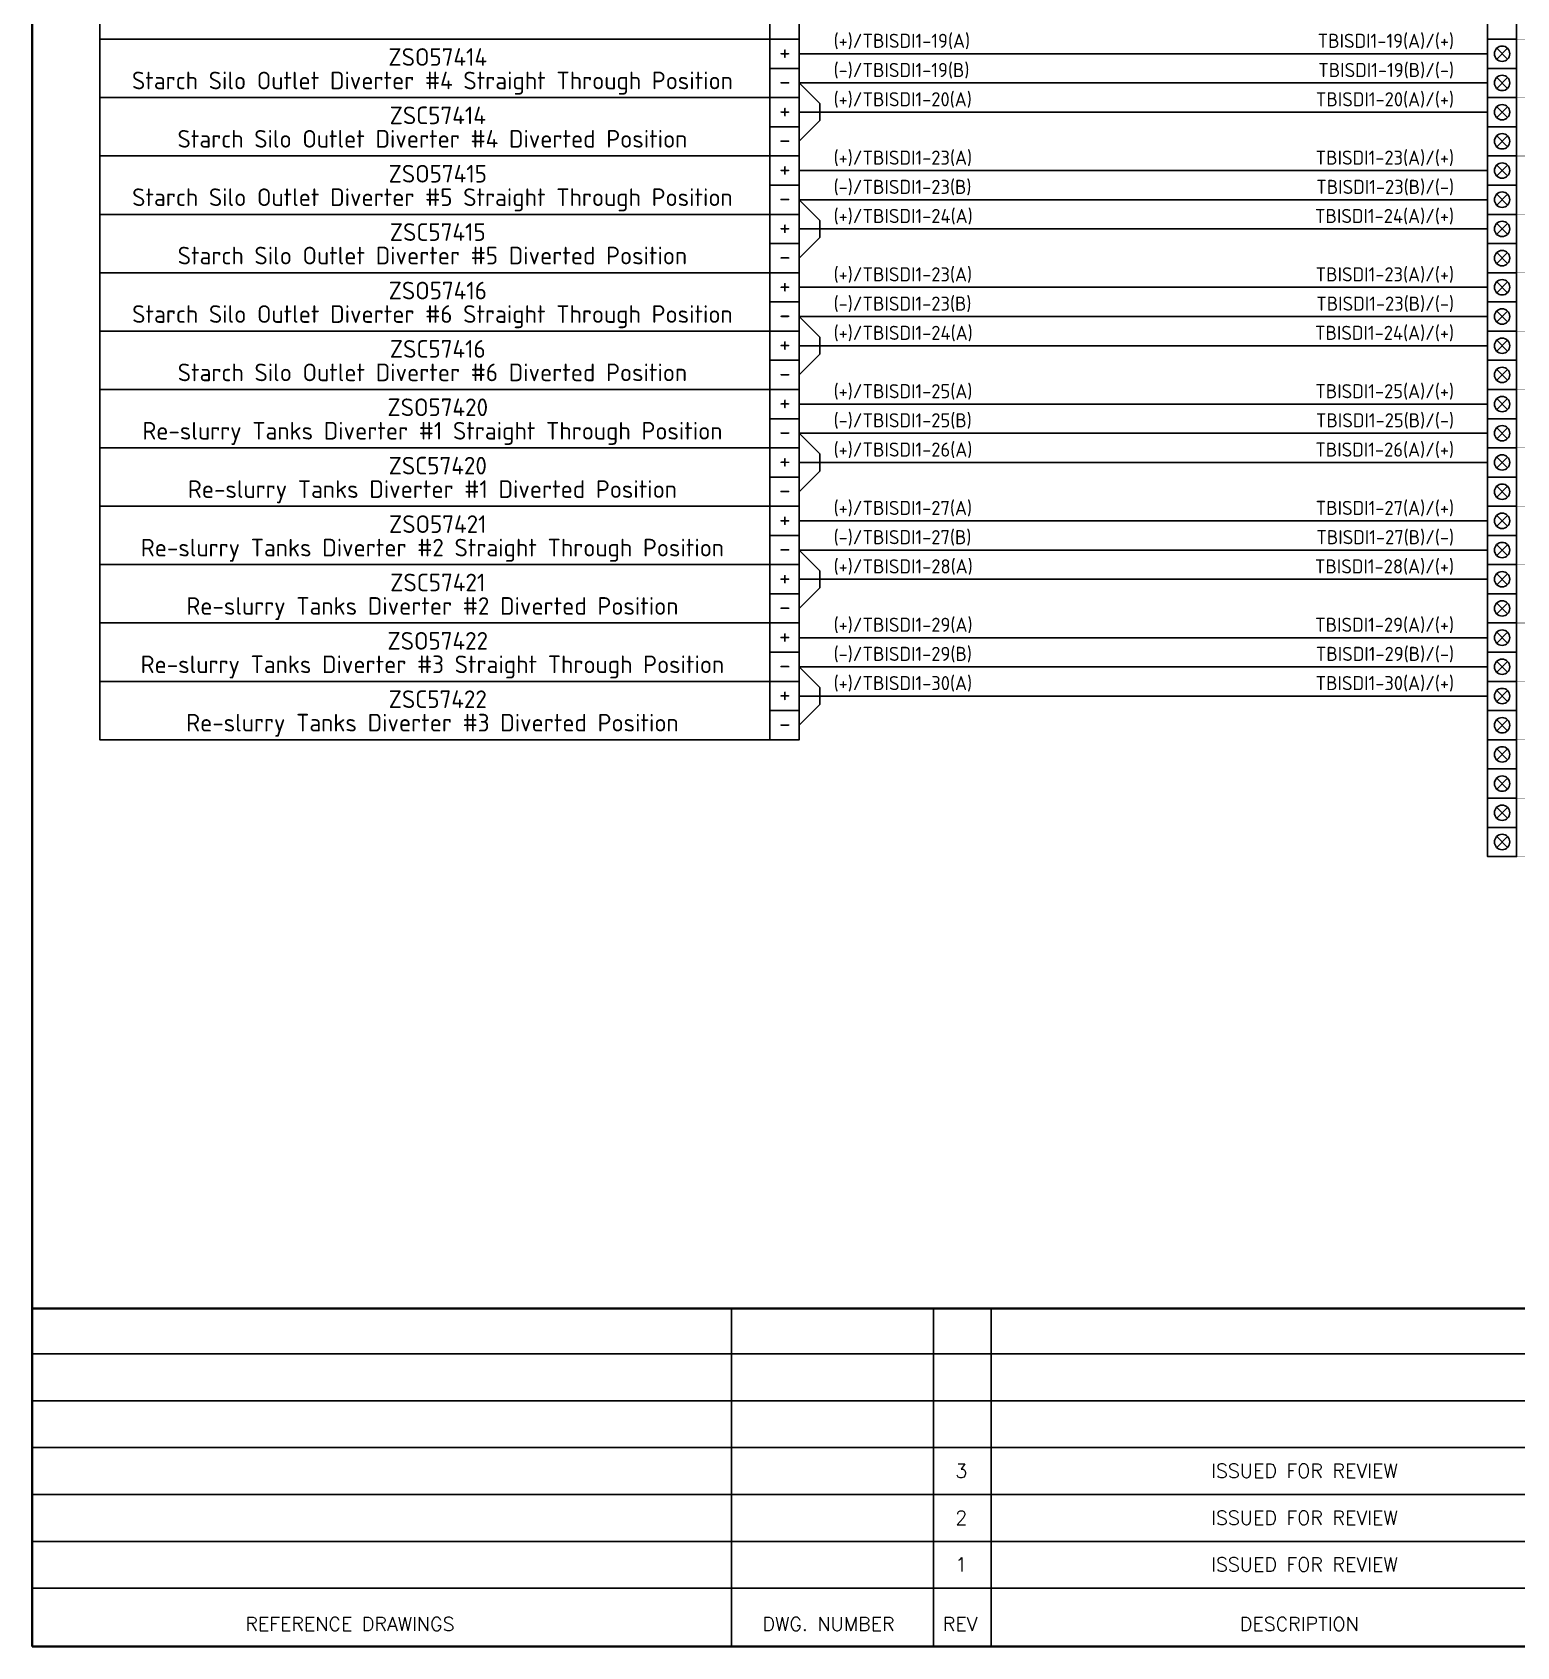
# Model space of a CAD drawing. Header units: inches. Extents: x 579627 to 667544, y 458630 to 507164.
# Drawn here: x 623740 to 625004, y 493540 to 494915 of the extents above; entities that cross this region are included whole.
import ezdxf
from ezdxf.enums import TextEntityAlignment as Align

# ---------------------------------------------------------------- set-up
doc = ezdxf.new("R2010")
doc.units = ezdxf.units.IN
doc.header["$MEASUREMENT"] = 0
for name, color, linetype in [('GT_1', 9, 'Continuous'), ('HELPPOINT', 7, 'Continuous'), ('MEMBER', 7, 'Continuous'), ('power', 7, 'Continuous')]:
    doc.layers.add(name, color=color, linetype=linetype)
doc.styles.add('HTX11', font='O8111901')
doc.styles.add('ISO3098B', font='ISO3098B.shx')
doc.styles.add('ROMANS', font='romans.shx', dxfattribs={"width": 0.85, "height": 25})

# ---------------------------------------------------------------- blocks, each defined once
blk = doc.blocks.new('TPA')
at = {"layer": 'GT_1', "color": 4, "flags": 128}
for points in [[(563383.4, 501946.4), (563383.4, 502273.8)], [(563578.8, 501946.4), (563578.8, 502273.8)], [(563634.6, 501946.4), (563634.6, 502273.8)], [(564807.7, 502229.7), (562706.8, 502229.7)], [(564807.7, 502184.4), (562706.8, 502184.4)], [(564807.7, 502139.1), (562706.8, 502139.1)], [(564807.7, 502093.7), (562706.8, 502093.7)], [(564807.7, 502048.3), (562706.8, 502048.3)], [(564807.6, 502003), (562706.8, 502003)]]:
    blk.add_lwpolyline(points, dxfattribs=at)
at = {"layer": 'HELPPOINT', "color": 4, "lineweight": 35}
for p, q in [((562706.8, 501946.4), (562706.8, 505019.3)), ((562706.8, 501946.4), (562706.8, 505019.3)), ((567131, 501946.4), (562706.8, 501946.4)), ((567131, 501946.4), (562706.8, 501946.4))]:
    blk.add_line(p, q, dxfattribs=at)
at = {"layer": 'MEMBER', "color": 4, "lineweight": 35}
blk.add_line((562706.8, 502273.8), (567131, 502273.8), dxfattribs=at)
blk.add_line((562706.8, 502273.8), (567131, 502273.8), dxfattribs=at)
at = {"style": 'HTX11'}
for tag, p in [('A', (566704.3, 502037.1)), ('B', (567038.2, 501963.3))]:
    blk.add_attdef(tag, text='', height=16.8, dxfattribs=at).set_placement(p, align=Align.MIDDLE_CENTER)
at = {"layer": 'MEMBER', "color": 4, "ltscale": 0.8, "style": 'ROMANS'}
for s, height, p in [('3', 13.5, (563605.6, 502116.6)), ('ISSUED FOR REVIEW', 13.495, (563937.5, 502116.6)), ('2', 13.5, (563605.6, 502071.2)), ('ISSUED FOR REVIEW', 13.495, (563937.5, 502071.2)), ('1', 13.5, (563605.6, 502025.8)), ('ISSUED FOR REVIEW', 13.495, (563937.5, 502025.8))]:
    blk.add_text(s, height=height, dxfattribs=at).set_placement(p, align=Align.MIDDLE_CENTER)
for s, height, p in [('REFERENCE DRAWINGS', 13.495, (562912.9, 501961.6)), ('DWG. NUMBER', 13.495, (563413.2, 501961.6)), ('REV', 13.49, (563587.7, 501961.6)), ('DESCRIPTION', 13.495, (563875, 501961.6))]:
    blk.add_text(s, height=height, dxfattribs=at).set_placement(p)

msp = doc.modelspace()

# ---------------------------------------------------------------- linework, layer by layer
at = {"color": 4}
for p, q in [((624978.8, 494896.5), (624392.8, 494896.5)), ((624978.8, 494846.7), (624392.8, 494846.7)), ((624978.8, 494797), (624392.8, 494797)), ((624978.8, 494747.3), (624392.8, 494747.3)), ((624978.8, 494697.6), (624392.8, 494697.6)), ((624978.8, 494647.8), (624392.8, 494647.8)), ((624978.8, 494598.1), (624392.8, 494598.1)), ((624978.8, 494548.4), (624392.8, 494548.4)), ((624978.8, 494498.7), (624392.8, 494498.7)), ((624978.8, 494449), (624392.8, 494449)), ((624978.8, 494399.2), (624392.8, 494399.2)), ((624978.8, 494349.5), (624392.8, 494349.5))]:
    msp.add_line(p, q, dxfattribs=at)
at = {"color": 1}
for p, q in [((624995.8, 494901.1), (624986.6, 494891.8)), ((624986.6, 494901.1), (624995.8, 494891.8)), ((624995.8, 494851.4), (624986.6, 494842.1)), ((624986.6, 494851.4), (624995.8, 494842.1)), ((624995.8, 494801.6), (624986.6, 494792.4)), ((624986.6, 494801.6), (624995.8, 494792.4)), ((624995.8, 494751.9), (624986.6, 494742.7)), ((624986.6, 494751.9), (624995.8, 494742.7)), ((624995.8, 494702.2), (624986.6, 494692.9)), ((624986.6, 494702.2), (624995.8, 494692.9)), ((624995.8, 494652.5), (624986.6, 494643.2)), ((624986.6, 494652.5), (624995.8, 494643.2)), ((624995.8, 494602.8), (624986.6, 494593.5)), ((624986.6, 494602.8), (624995.8, 494593.5)), ((624995.8, 494553), (624986.6, 494543.8)), ((624986.6, 494553), (624995.8, 494543.8)), ((624995.8, 494503.3), (624986.6, 494494.1)), ((624986.6, 494503.3), (624995.8, 494494.1)), ((624995.8, 494453.6), (624986.6, 494444.3)), ((624986.6, 494453.6), (624995.8, 494444.3)), ((624995.8, 494403.9), (624986.6, 494394.6)), ((624986.6, 494403.9), (624995.8, 494394.6)), ((624995.8, 494354.1), (624986.6, 494344.9)), ((624986.6, 494354.1), (624995.8, 494344.9)), ((624995.8, 494304.4), (624986.6, 494295.2)), ((624986.6, 494304.4), (624995.8, 494295.2)), ((624995.8, 494254.7), (624986.6, 494245.4)), ((624986.6, 494254.7), (624995.8, 494245.4))]:
    msp.add_line(p, q, dxfattribs=at)
at = {"color": 0}
for p, q in [((624978.8, 494871.6), (624392.8, 494871.6)), ((624392.8, 494871.6), (624410.3, 494854)), ((624995.8, 494876.2), (624986.6, 494867)), ((624986.6, 494876.2), (624995.8, 494867)), ((624410.3, 494854), (624410.3, 494839.5)), ((624392.8, 494821.9), (624410.3, 494839.5)), ((624995.8, 494826.5), (624986.6, 494817.3)), ((624986.6, 494826.5), (624995.8, 494817.3)), ((624978.8, 494772.2), (624392.8, 494772.2)), ((624392.8, 494772.2), (624410.3, 494754.6)), ((624995.8, 494776.8), (624986.6, 494767.5)), ((624986.6, 494776.8), (624995.8, 494767.5)), ((624410.3, 494754.6), (624410.3, 494740)), ((624392.8, 494722.4), (624410.3, 494740)), ((624995.8, 494727.1), (624986.6, 494717.8)), ((624986.6, 494727.1), (624995.8, 494717.8)), ((624978.8, 494672.7), (624392.8, 494672.7)), ((624392.8, 494672.7), (624410.3, 494655.1)), ((624995.8, 494677.3), (624986.6, 494668.1)), ((624986.6, 494677.3), (624995.8, 494668.1)), ((624410.3, 494655.1), (624410.3, 494640.6)), ((624392.8, 494623), (624410.3, 494640.6)), ((624995.8, 494627.6), (624986.6, 494618.4)), ((624986.6, 494627.6), (624995.8, 494618.4)), ((624995.8, 494577.9), (624986.6, 494568.6)), ((624986.6, 494577.9), (624995.8, 494568.6)), ((624978.8, 494573.3), (624392.8, 494573.3)), ((624392.8, 494573.3), (624410.3, 494555.7)), ((624410.3, 494555.7), (624410.3, 494541.1)), ((624392.8, 494523.5), (624410.3, 494541.1)), ((624995.8, 494528.2), (624986.6, 494518.9)), ((624986.6, 494528.2), (624995.8, 494518.9)), ((624978.8, 494473.8), (624392.8, 494473.8)), ((624392.8, 494473.8), (624410.3, 494456.2)), ((624995.8, 494478.4), (624986.6, 494469.2)), ((624986.6, 494478.4), (624995.8, 494469.2)), ((624410.3, 494456.2), (624410.3, 494441.7)), ((624392.8, 494424.1), (624410.3, 494441.7)), ((624995.8, 494428.7), (624986.6, 494419.5)), ((624986.6, 494428.7), (624995.8, 494419.5)), ((624978.8, 494374.4), (624392.8, 494374.4)), ((624392.8, 494374.4), (624410.3, 494356.8)), ((624995.8, 494379), (624986.6, 494369.7)), ((624986.6, 494379), (624995.8, 494369.7)), ((624410.3, 494356.8), (624410.3, 494342.2)), ((624392.8, 494324.6), (624410.3, 494342.2)), ((624995.8, 494329.3), (624986.6, 494320)), ((624986.6, 494329.3), (624995.8, 494320)), ((624995.8, 494279.5), (624986.6, 494270.3)), ((624986.6, 494279.5), (624995.8, 494270.3)), ((624995.8, 494229.8), (624986.6, 494220.6)), ((624986.6, 494229.8), (624995.8, 494220.6))]:
    msp.add_line(p, q, dxfattribs=at)
at = {"color": 2}
for points in [[(623797.4, 494958.6), (624392.8, 494958.6), (624392.8, 494908.9), (623797.4, 494908.9)], [(623797.4, 494908.9), (624392.8, 494908.9), (624392.8, 494859.2), (623797.4, 494859.2)], [(623797.4, 494859.2), (624392.8, 494859.2), (624392.8, 494809.4), (623797.4, 494809.4)], [(623797.4, 494809.4), (624392.8, 494809.4), (624392.8, 494759.7), (623797.4, 494759.7)], [(623797.4, 494759.7), (624392.8, 494759.7), (624392.8, 494710), (623797.4, 494710)], [(623797.4, 494710), (624392.8, 494710), (624392.8, 494660.3), (623797.4, 494660.3)], [(623797.4, 494660.3), (624392.8, 494660.3), (624392.8, 494610.6), (623797.4, 494610.6)], [(623797.4, 494610.6), (624392.8, 494610.6), (624392.8, 494560.8), (623797.4, 494560.8)], [(623797.4, 494560.8), (624392.8, 494560.8), (624392.8, 494511.1), (623797.4, 494511.1)], [(623797.4, 494511.1), (624392.8, 494511.1), (624392.8, 494461.4), (623797.4, 494461.4)], [(623797.4, 494461.4), (624392.8, 494461.4), (624392.8, 494411.7), (623797.4, 494411.7)], [(623797.4, 494411.7), (624392.8, 494411.7), (624392.8, 494361.9), (623797.4, 494361.9)], [(623797.4, 494361.9), (624392.8, 494361.9), (624392.8, 494312.2), (623797.4, 494312.2)]]:
    msp.add_lwpolyline(points, close=True, dxfattribs=at)
at = {"color": 0, "const_width": 0.3}
for points in [[(624978.8, 494958.6), (625160.1, 494958.6), (625160.1, 494908.9), (624978.8, 494908.9), (624978.8, 494958.6)], [(624978.8, 494908.9), (625160.1, 494908.9), (625160.1, 494859.2), (624978.8, 494859.2), (624978.8, 494908.9)], [(624978.8, 494859.2), (625160.1, 494859.2), (625160.1, 494809.4), (624978.8, 494809.4), (624978.8, 494859.2)], [(624978.8, 494809.4), (625160.1, 494809.4), (625160.1, 494759.7), (624978.8, 494759.7), (624978.8, 494809.4)], [(624978.8, 494759.7), (625160.1, 494759.7), (625160.1, 494710), (624978.8, 494710), (624978.8, 494759.7)], [(624978.8, 494710), (625160.1, 494710), (625160.1, 494660.3), (624978.8, 494660.3), (624978.8, 494710)], [(624978.8, 494660.3), (625160.1, 494660.3), (625160.1, 494610.6), (624978.8, 494610.6), (624978.8, 494660.3)], [(624978.8, 494610.6), (625160.1, 494610.6), (625160.1, 494560.8), (624978.8, 494560.8), (624978.8, 494610.6)], [(624978.8, 494560.8), (625160.1, 494560.8), (625160.1, 494511.1), (624978.8, 494511.1), (624978.8, 494560.8)], [(624978.8, 494511.1), (625160.1, 494511.1), (625160.1, 494461.4), (624978.8, 494461.4), (624978.8, 494511.1)], [(624978.8, 494461.4), (625160.1, 494461.4), (625160.1, 494411.7), (624978.8, 494411.7), (624978.8, 494461.4)], [(624978.8, 494411.7), (625160.1, 494411.7), (625160.1, 494361.9), (624978.8, 494361.9), (624978.8, 494411.7)], [(624978.8, 494361.9), (625160.1, 494361.9), (625160.1, 494312.2), (624978.8, 494312.2), (624978.8, 494361.9)], [(624978.8, 494312.2), (625160.1, 494312.2), (625160.1, 494262.5), (624978.8, 494262.5), (624978.8, 494312.2)], [(624978.8, 494262.5), (625160.1, 494262.5), (625160.1, 494212.8), (624978.8, 494212.8), (624978.8, 494262.5)]]:
    msp.add_lwpolyline(points, dxfattribs=at)
at = {"color": 0}
for points in [[(624367.9, 494933.8), (624392.8, 494933.8), (624392.8, 494908.9), (624367.9, 494908.9)], [(625003.6, 494933.8), (624978.8, 494933.8), (624978.8, 494908.9), (625003.6, 494908.9)], [(624367.9, 494884), (624392.8, 494884), (624392.8, 494859.2), (624367.9, 494859.2)], [(625003.6, 494884), (624978.8, 494884), (624978.8, 494859.2), (625003.6, 494859.2)], [(624367.9, 494834.3), (624392.8, 494834.3), (624392.8, 494809.4), (624367.9, 494809.4)], [(625003.6, 494834.3), (624978.8, 494834.3), (624978.8, 494809.4), (625003.6, 494809.4)], [(624367.9, 494784.6), (624392.8, 494784.6), (624392.8, 494759.7), (624367.9, 494759.7)], [(625003.6, 494784.6), (624978.8, 494784.6), (624978.8, 494759.7), (625003.6, 494759.7)], [(624367.9, 494734.9), (624392.8, 494734.9), (624392.8, 494710), (624367.9, 494710)], [(625003.6, 494734.9), (624978.8, 494734.9), (624978.8, 494710), (625003.6, 494710)], [(624367.9, 494685.1), (624392.8, 494685.1), (624392.8, 494660.3), (624367.9, 494660.3)], [(625003.6, 494685.1), (624978.8, 494685.1), (624978.8, 494660.3), (625003.6, 494660.3)], [(624367.9, 494635.4), (624392.8, 494635.4), (624392.8, 494610.6), (624367.9, 494610.6)], [(625003.6, 494635.4), (624978.8, 494635.4), (624978.8, 494610.6), (625003.6, 494610.6)], [(624367.9, 494585.7), (624392.8, 494585.7), (624392.8, 494560.8), (624367.9, 494560.8)], [(625003.6, 494585.7), (624978.8, 494585.7), (624978.8, 494560.8), (625003.6, 494560.8)], [(624367.9, 494536), (624392.8, 494536), (624392.8, 494511.1), (624367.9, 494511.1)], [(625003.6, 494536), (624978.8, 494536), (624978.8, 494511.1), (625003.6, 494511.1)], [(624367.9, 494486.2), (624392.8, 494486.2), (624392.8, 494461.4), (624367.9, 494461.4)], [(625003.6, 494486.2), (624978.8, 494486.2), (624978.8, 494461.4), (625003.6, 494461.4)], [(624367.9, 494436.5), (624392.8, 494436.5), (624392.8, 494411.7), (624367.9, 494411.7)], [(625003.6, 494436.5), (624978.8, 494436.5), (624978.8, 494411.7), (625003.6, 494411.7)], [(624367.9, 494386.8), (624392.8, 494386.8), (624392.8, 494361.9), (624367.9, 494361.9)], [(625003.6, 494386.8), (624978.8, 494386.8), (624978.8, 494361.9), (625003.6, 494361.9)], [(624367.9, 494337.1), (624392.8, 494337.1), (624392.8, 494312.2), (624367.9, 494312.2)], [(625003.6, 494337.1), (624978.8, 494337.1), (624978.8, 494312.2), (625003.6, 494312.2)], [(625003.6, 494287.4), (624978.8, 494287.4), (624978.8, 494262.5), (625003.6, 494262.5)], [(625003.6, 494237.6), (624978.8, 494237.6), (624978.8, 494212.8), (625003.6, 494212.8)]]:
    msp.add_lwpolyline(points, close=True, dxfattribs=at)
at = {"color": 1}
for points in [[(624367.9, 494908.9), (624392.8, 494908.9), (624392.8, 494884), (624367.9, 494884)], [(625003.6, 494908.9), (624978.8, 494908.9), (624978.8, 494884), (625003.6, 494884)], [(624367.9, 494859.2), (624392.8, 494859.2), (624392.8, 494834.3), (624367.9, 494834.3)], [(625003.6, 494859.2), (624978.8, 494859.2), (624978.8, 494834.3), (625003.6, 494834.3)], [(624367.9, 494809.4), (624392.8, 494809.4), (624392.8, 494784.6), (624367.9, 494784.6)], [(625003.6, 494809.4), (624978.8, 494809.4), (624978.8, 494784.6), (625003.6, 494784.6)], [(624367.9, 494759.7), (624392.8, 494759.7), (624392.8, 494734.9), (624367.9, 494734.9)], [(625003.6, 494759.7), (624978.8, 494759.7), (624978.8, 494734.9), (625003.6, 494734.9)], [(624367.9, 494710), (624392.8, 494710), (624392.8, 494685.1), (624367.9, 494685.1)], [(625003.6, 494710), (624978.8, 494710), (624978.8, 494685.1), (625003.6, 494685.1)], [(624367.9, 494660.3), (624392.8, 494660.3), (624392.8, 494635.4), (624367.9, 494635.4)], [(625003.6, 494660.3), (624978.8, 494660.3), (624978.8, 494635.4), (625003.6, 494635.4)], [(624367.9, 494610.6), (624392.8, 494610.6), (624392.8, 494585.7), (624367.9, 494585.7)], [(625003.6, 494610.6), (624978.8, 494610.6), (624978.8, 494585.7), (625003.6, 494585.7)], [(624367.9, 494560.8), (624392.8, 494560.8), (624392.8, 494536), (624367.9, 494536)], [(625003.6, 494560.8), (624978.8, 494560.8), (624978.8, 494536), (625003.6, 494536)], [(624367.9, 494511.1), (624392.8, 494511.1), (624392.8, 494486.2), (624367.9, 494486.2)], [(625003.6, 494511.1), (624978.8, 494511.1), (624978.8, 494486.2), (625003.6, 494486.2)], [(624367.9, 494461.4), (624392.8, 494461.4), (624392.8, 494436.5), (624367.9, 494436.5)], [(625003.6, 494461.4), (624978.8, 494461.4), (624978.8, 494436.5), (625003.6, 494436.5)], [(624367.9, 494411.7), (624392.8, 494411.7), (624392.8, 494386.8), (624367.9, 494386.8)], [(625003.6, 494411.7), (624978.8, 494411.7), (624978.8, 494386.8), (625003.6, 494386.8)], [(624367.9, 494361.9), (624392.8, 494361.9), (624392.8, 494337.1), (624367.9, 494337.1)], [(625003.6, 494361.9), (624978.8, 494361.9), (624978.8, 494337.1), (625003.6, 494337.1)], [(625003.6, 494312.2), (624978.8, 494312.2), (624978.8, 494287.4), (625003.6, 494287.4)], [(625003.6, 494262.5), (624978.8, 494262.5), (624978.8, 494237.6), (625003.6, 494237.6)]]:
    msp.add_lwpolyline(points, close=True, dxfattribs=at)
for centre in [(624991.2, 494896.5), (624991.2, 494846.7), (624991.2, 494797), (624991.2, 494747.3), (624991.2, 494697.6), (624991.2, 494647.8), (624991.2, 494598.1), (624991.2, 494548.4), (624991.2, 494498.7), (624991.2, 494449), (624991.2, 494399.2), (624991.2, 494349.5), (624991.2, 494299.8), (624991.2, 494250.1)]:
    msp.add_circle(centre, 6.54, dxfattribs=at)
at = {"color": 0}
for centre in [(624991.2, 494871.6), (624991.2, 494821.9), (624991.2, 494772.2), (624991.2, 494722.4), (624991.2, 494672.7), (624991.2, 494623), (624991.2, 494573.3), (624991.2, 494523.5), (624991.2, 494473.8), (624991.2, 494424.1), (624991.2, 494374.4), (624991.2, 494324.6), (624991.2, 494274.9), (624991.2, 494225.2)]:
    msp.add_circle(centre, 6.54, dxfattribs=at)

# ---------------------------------------------------------------- block references
at = {"xscale": 0.8800000000046566, "yscale": 0.8800000000046566, "zscale": 0.8800000000000001}
msp.add_blockref('TPA', (128557.9, 51827.1), dxfattribs=at)

# ---------------------------------------------------------------- texts
at = {"color": 4, "style": 'ISO3098B'}
for s, p in [('(+)/TBISDI1-19(A)', (624422.1, 494901.5)), ('(+)/TBISDI1-20(A)', (624422.1, 494851.7)), ('(+)/TBISDI1-23(A)', (624422.1, 494802)), ('(+)/TBISDI1-24(A)', (624422.1, 494752.3)), ('(+)/TBISDI1-23(A)', (624422.1, 494702.6)), ('(+)/TBISDI1-24(A)', (624422.1, 494652.8)), ('(+)/TBISDI1-25(A)', (624422.1, 494603.1)), ('(+)/TBISDI1-26(A)', (624422.1, 494553.4)), ('(+)/TBISDI1-27(A)', (624422.1, 494503.7)), ('(+)/TBISDI1-28(A)', (624422.1, 494453.9)), ('(+)/TBISDI1-29(A)', (624422.1, 494404.2)), ('(+)/TBISDI1-30(A)', (624422.1, 494354.5))]:
    msp.add_text(s, height=12, dxfattribs=at).set_placement(p)
for s, p in [('TBISDI1-19(A)/(+)', (624950.3, 494901.5)), ('TBISDI1-20(A)/(+)', (624950.3, 494851.7)), ('TBISDI1-23(A)/(+)', (624950.3, 494802)), ('TBISDI1-24(A)/(+)', (624950.3, 494752.3)), ('TBISDI1-23(A)/(+)', (624950.3, 494702.6)), ('TBISDI1-24(A)/(+)', (624950.3, 494652.8)), ('TBISDI1-25(A)/(+)', (624950.3, 494603.1)), ('TBISDI1-26(A)/(+)', (624950.3, 494553.4)), ('TBISDI1-27(A)/(+)', (624950.3, 494503.7)), ('TBISDI1-28(A)/(+)', (624950.3, 494453.9)), ('TBISDI1-29(A)/(+)', (624950.3, 494404.2)), ('TBISDI1-30(A)/(+)', (624950.3, 494354.5))]:
    msp.add_text(s, height=12, dxfattribs=at).set_placement(p, align=Align.RIGHT)
for s, p in [('ZSO57414', (624085.1, 494893.7)), ('Starch Silo Outlet Diverter #4 Straight Through Position ', (624085.1, 494873.7)), ('ZSC57414', (624085.1, 494844)), ('Starch Silo Outlet Diverter #4 Diverted Position ', (624085.1, 494824)), ('ZSO57415', (624085.1, 494794.3)), ('Starch Silo Outlet Diverter #5 Straight Through Position ', (624085.1, 494774.3)), ('ZSC57415', (624085.1, 494744.6)), ('Starch Silo Outlet Diverter #5 Diverted Position ', (624085.1, 494724.6)), ('ZSO57416', (624085.1, 494694.8)), ('Starch Silo Outlet Diverter #6 Straight Through Position ', (624085.1, 494674.8)), ('ZSC57416', (624085.1, 494645.1)), ('Starch Silo Outlet Diverter #6 Diverted Position ', (624085.1, 494625.1)), ('ZSO57420', (624085.1, 494595.4)), ('Re-slurry Tanks Diverter #1 Straight Through Position ', (624085.1, 494575.4)), ('ZSC57420', (624085.1, 494545.7)), ('Re-slurry Tanks Diverter #1 Diverted Position ', (624085.1, 494525.7)), ('ZSO57421', (624085.1, 494495.9)), ('Re-slurry Tanks Diverter #2 Straight Through Position ', (624085.1, 494475.9)), ('ZSC57421', (624085.1, 494446.2)), ('Re-slurry Tanks Diverter #2 Diverted Position ', (624085.1, 494426.2)), ('ZSO57422', (624085.1, 494396.5)), ('Re-slurry Tanks Diverter #3 Straight Through Position ', (624085.1, 494376.5)), ('ZSC57422', (624085.1, 494346.8)), ('Re-slurry Tanks Diverter #3 Diverted Position ', (624085.1, 494326.8))]:
    msp.add_text(s, height=15, dxfattribs=at).set_placement(p, align=Align.MIDDLE_CENTER)
at = {"color": 0, "style": 'ISO3098B'}
for s, p in [('(-)/TBISDI1-19(B)', (624422.1, 494876.6)), ('(-)/TBISDI1-23(B)', (624422.1, 494777.1)), ('(-)/TBISDI1-23(B)', (624422.1, 494677.7)), ('(-)/TBISDI1-25(B)', (624422.1, 494578.3)), ('(-)/TBISDI1-27(B)', (624422.1, 494478.8)), ('(-)/TBISDI1-29(B)', (624422.1, 494379.4))]:
    msp.add_text(s, height=12, dxfattribs=at).set_placement(p)
for s, p in [('TBISDI1-19(B)/(-)', (624950.3, 494876.6)), ('TBISDI1-23(B)/(-)', (624950.3, 494777.1)), ('TBISDI1-23(B)/(-)', (624950.3, 494677.7)), ('TBISDI1-25(B)/(-)', (624950.3, 494578.3)), ('TBISDI1-27(B)/(-)', (624950.3, 494478.8)), ('TBISDI1-29(B)/(-)', (624950.3, 494379.4))]:
    msp.add_text(s, height=12, dxfattribs=at).set_placement(p, align=Align.RIGHT)
at = {"layer": 'power', "color": 1, "style": 'ISO3098B'}
for p in [(624380.6, 494898.1), (624380.6, 494848.4), (624380.6, 494798.7), (624380.6, 494749), (624380.6, 494699.2), (624380.6, 494649.5), (624380.6, 494599.8), (624380.6, 494550.1), (624380.6, 494500.3), (624380.6, 494450.6), (624380.6, 494400.9), (624380.6, 494351.2)]:
    msp.add_text('+', height=15, dxfattribs=at).set_placement(p, align=Align.MIDDLE_CENTER)
at = {"layer": 'power', "color": 0, "style": 'ISO3098B'}
for p in [(624380.6, 494873.3), (624380.6, 494823.6), (624380.6, 494773.9), (624380.6, 494724.1), (624380.6, 494674.4), (624380.6, 494624.7), (624380.6, 494575), (624380.6, 494525.2), (624380.6, 494475.5), (624380.6, 494425.8), (624380.6, 494376.1), (624380.6, 494326.3)]:
    msp.add_text('-', height=15, dxfattribs=at).set_placement(p, align=Align.MIDDLE_CENTER)

doc.saveas('drawing.dxf')
